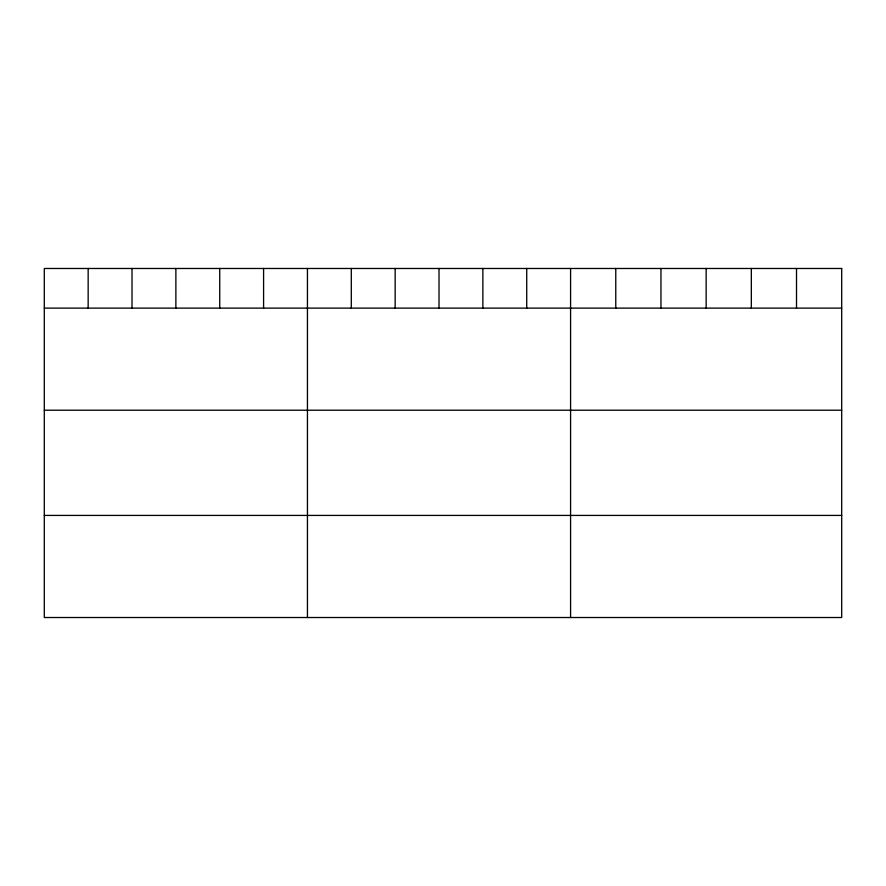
<?xml version="1.0" encoding="UTF-8"?>
<svg xmlns="http://www.w3.org/2000/svg" width="886" height="886" viewBox="0 0 886 886"><rect width="100%" height="100%" fill="white"/><g stroke="black" fill="none" stroke-linecap="round" stroke-linejoin="round"><path stroke-width="1.33" d="M44.3 308.118L841.7 308.118M44.3 410.218L841.7 410.218M44.3 515.419L841.7 515.419M796.514 268.48L796.514 308.118M751.328 268.48L751.328 308.118M706.142 268.48L706.142 308.118M660.956 268.48L660.956 308.118M615.77 268.48L615.77 308.118M570.584 268.48L570.584 617.52M526.727 268.48L526.727 308.118M482.87 268.48L482.87 308.118M439.013 268.48L439.013 308.118M395.156 268.48L395.156 308.118M351.299 268.48L351.299 308.118M307.442 268.48L307.442 617.52M263.585 268.48L263.585 308.118M219.728 268.48L219.728 308.118M175.871 268.48L175.871 308.118M132.014 268.48L132.014 308.118M88.157 268.48L88.157 308.118M841.7 268.48L44.3 268.48L44.3 617.52L841.7 617.52L841.7 268.48"/></g></svg>
